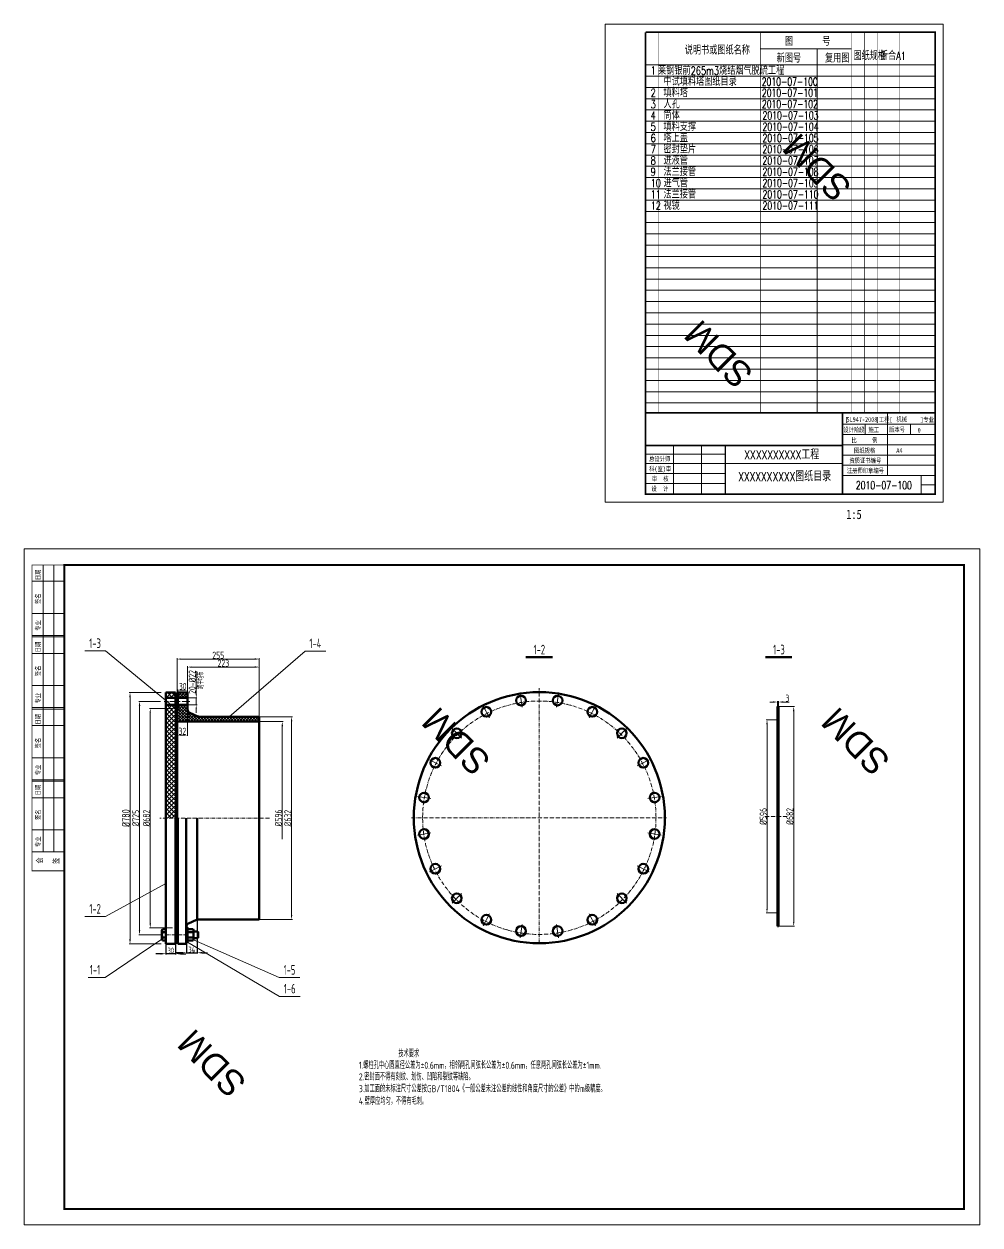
# Model space of a CAD drawing. Header units: millimetres. Extents: x -111403 to -40877, y -22 to 26358.
# Drawn here: x -58201 to -55231, y 0 to 3731 of the extents above; entities that cross this region are included whole.
import ezdxf
from ezdxf.enums import TextEntityAlignment as Align

# ---------------------------------------------------------------- set-up
doc = ezdxf.new("R2010")
doc.units = ezdxf.units.MM
doc.header["$PDMODE"] = 34
doc.header["$PDSIZE"] = -6
doc.linetypes.add('ACAD_ISO10W100', pattern=[18.7, 12, -3, 0.7, -3])
doc.layers.add('SDMDI', color=253, linetype='Continuous')
for name, color, linetype, lineweight in [('TK', 7, 'Continuous', 20), ('文字', 2, 'Continuous', 20), ('标注', 7, 'Continuous', 18), ('粗实线', 2, 'Continuous', 70), ('细实线', 7, 'Continuous', 18), ('细线', 4, 'Continuous', 13)]:
    doc.layers.add(name, color=color, linetype=linetype, lineweight=lineweight)
doc.styles.add('HGCAD', font='gbenor.shx', dxfattribs={"width": 0.75, "bigfont": 'gbcbig.shx'})
doc.styles.add('sdmdi', font='STCAIYUN.TTF', dxfattribs={"height": 16})
doc.styles.get("Standard").update_dxf_attribs({"font": 'txt.shx', "bigfont": 'hzfs.shx'})
doc.styles.add('宋体', font='SimSun.ttf', dxfattribs={"width": 0.7})
doc.dimstyles.new('HGCAD$0', dxfattribs={"dimtxt": 20, "dimasz": 16, "dimexe": 4, "dimexo": 1, "dimgap": 1, "dimtad": 1, "dimtoh": 1, "dimdec": 0, "dimdsep": 46, "dimtxsty": 'HGCAD', "dimcen": 0, "dimadec": 1, "dimazin": 0, "dimtfac": 1, "dimtdec": 0, "dimtmove": 0, "dimatfit": 1, "dimfxl": 0, "dimarcsym": 0})

# ---------------------------------------------------------------- blocks, each defined once
blk = doc.blocks.new('*D76')
at = {"layer": 'Defpoints', "color": 0, "ltscale": 50}
for p in [(-57662.7, 949.1), (-57696.2, 929.7), (-57662.7, 846)]:
    blk.add_point(p, dxfattribs=at)
at = {"layer": '标注', "color": 0, "lineweight": -2, "ltscale": 50}
for p, q in [((-57662.7, 948.1), (-57662.7, 843.5)), ((-57696.2, 928.7), (-57696.2, 843.5)), ((-57712.2, 846), (-57728.2, 846)), ((-57696.2, 846), (-57662.7, 846)), ((-57646.7, 846), (-57630.7, 846))]:
    blk.add_line(p, q, dxfattribs=at)
at = {"layer": '标注', "color": 0, "ltscale": 50}
for points in [[(-57712.2, 848.7), (-57712.2, 843.4), (-57696.2, 846)], [(-57646.7, 848.7), (-57646.7, 843.4), (-57662.7, 846)]]:
    blk.add_solid(points, dxfattribs=at)
at = {"layer": '标注', "color": 0, "ltscale": 50, "insert": (-57679.5, 856), "char_height": 18, "attachment_point": 5, "style": 'HGCAD'}
blk.add_mtext('34', dxfattribs=at)
blk = doc.blocks.new('*D77')
at = {"layer": 'Defpoints', "color": 0, "ltscale": 50}
for p in [(-57759.7, 873.7), (-57729.7, 873.7), (-57759.7, 842.9)]:
    blk.add_point(p, dxfattribs=at)
at = {"layer": '标注', "color": 0, "lineweight": -2, "ltscale": 50}
for p, q in [((-57759.7, 872.7), (-57759.7, 840.4)), ((-57729.7, 872.7), (-57729.7, 840.4)), ((-57775.7, 842.9), (-57791.7, 842.9)), ((-57729.7, 842.9), (-57759.7, 842.9)), ((-57713.7, 842.9), (-57697.7, 842.9))]:
    blk.add_line(p, q, dxfattribs=at)
at = {"layer": '标注', "color": 0, "ltscale": 50}
for points in [[(-57775.7, 845.6), (-57775.7, 840.3), (-57759.7, 842.9)], [(-57713.7, 845.6), (-57713.7, 840.3), (-57729.7, 842.9)]]:
    blk.add_solid(points, dxfattribs=at)
at = {"layer": '标注', "color": 0, "ltscale": 50, "insert": (-57744.7, 852.9), "char_height": 18, "attachment_point": 5, "style": 'HGCAD'}
blk.add_mtext('30', dxfattribs=at)

msp = doc.modelspace()

# ---------------------------------------------------------------- hatches: boundary and pattern name
at = {"layer": '细线', "ltscale": 50}
h = msp.add_hatch(dxfattribs=at)
h.set_pattern_fill('ANSI37', color=256, scale=3, style=0)
h.set_pattern_definition([(45, (-5073.075, -595.136), (-6.7351921, 6.7351921), []), (135, (-5073.075, -595.136), (-6.7351921, -6.7351921), [])])
h.paths.add_polyline_path([(-57759.7009, 1654.0813), (-57759.7009, 1637.5813), (-57729.7009, 1637.5813), (-57729.7009, 1654.0813)])
h.paths.add_polyline_path([(-57727.7009, 1605.0813), (-57729.7009, 1605.0813), (-57729.7009, 1615.5813), (-57759.7009, 1615.5813), (-57759.7009, 1264.0813), (-57727.7009, 1264.0813)])
h = msp.add_hatch(dxfattribs=at)
h.set_pattern_fill('ANSI37', color=256, scale=2, style=0)
h.set_pattern_definition([(45, (-5073.075, -595.136), (-4.49012806, 4.49012806), []), (135, (-5073.075, -595.136), (-4.49012806, -4.49012806), [])])
h.paths.add_polyline_path([(-57692.7009, 1654.0813), (-57722.7009, 1654.0813), (-57722.7009, 1637.5813), (-57692.7009, 1637.5813)])
h.paths.add_polyline_path([(-57685.5446, 1590.9241, -0.297134752), (-57692.7009, 1601.9031), (-57692.7009, 1615.5813), (-57722.7009, 1615.5813), (-57722.7009, 1605.0813), (-57724.7009, 1605.0813), (-57724.7009, 1564.0813), (-57469.7191, 1564.0813), (-57469.7191, 1579.0813), (-57656.1715, 1579.0813, -0.104248226), (-57661.0152, 1580.1023)])
h = msp.add_hatch(dxfattribs=at)
h.set_pattern_fill('ANSI37', color=256, scale=0.25, style=0)
h.set_pattern_definition([(45, (-198.9387, 0), (-0.561266008, 0.561266008), []), (135, (-198.9387, 0), (-0.561266008, -0.561266008), [])])
h.paths.add_polyline_path([(-57724.7009, 1605.0813), (-57727.7009, 1605.0813), (-57727.7009, 1564.0813), (-57724.7009, 1564.0813)])
h = msp.add_hatch(dxfattribs=at)
h.set_pattern_fill('ANSI37', color=256, scale=0.25, style=0)
h.set_pattern_definition([(45, (1669.2403, 5.4213), (-0.561266008, 0.561266008), []), (135, (1669.2403, 5.4213), (-0.561266008, -0.561266008), [])])
h.paths.add_polyline_path([(-55856.5219, 1610.5026), (-55859.5219, 1610.5026), (-55859.5219, 1569.5026), (-55856.5219, 1569.5026)])
h = msp.add_hatch(dxfattribs=at)
h.set_pattern_fill('ANSI37', color=256, scale=0.25, style=0)
h.set_pattern_definition([(315, (1669.2403, 2533.5839), (-0.561266008, -0.561266008), []), (225, (1669.2403, 2533.5839), (-0.561266008, 0.561266008), [])])
h.paths.add_polyline_path([(-55856.5219, 928.5026), (-55859.5219, 928.5026), (-55859.5219, 969.5026), (-55856.5219, 969.5026)])

# ---------------------------------------------------------------- linework, layer by layer
at = {"layer": 'TK', "color": 4}
for p, q in [((-55518.1732, 2327.8975), (-55518.1732, 2522.9774)), ((-55369.7639, 2488.1822), (-55657.7141, 2488.1822)), ((-55587.568, 2488.1822), (-55587.568, 2456.1253)), ((-55369.7639, 2456.1253), (-55657.7141, 2456.1253)), ((-56021.8111, 2394.1475), (-56269.7922, 2394.1475)), ((-56183.3917, 2270.7085), (-56183.3917, 2421.6996)), ((-56095.7771, 2270.7085), (-56095.7771, 2421.6996)), ((-55369.7639, 2424.0683), (-55657.7141, 2424.0683)), ((-55369.7639, 2392.0114), (-55657.7141, 2392.0114)), ((-56269.7922, 2365.7761), (-55657.7141, 2365.7761)), ((-55369.7639, 2359.9544), (-55657.7141, 2359.9544)), ((-56021.8111, 2334.9036), (-56269.7922, 2334.9036)), ((-55369.7639, 2327.8975), (-55657.7141, 2327.8975)), ((-55413.0471, 2270.7085), (-55413.0471, 2327.8975)), ((-56269.7922, 2304.031), (-56021.8111, 2304.031)), ((-55369.7639, 2299.5292), (-55413.0471, 2299.5292))]:
    msp.add_line(p, q, dxfattribs=at)
at = {"layer": 'TK', "color": 7}
msp.add_line((-55446.3835, 2456.1253), (-55446.3835, 2488.1822), dxfattribs=at)
at = {"layer": 'TK'}
for points in [[(-56394.7941, 2245.7082), (-55344.7941, 2245.7082), (-55344.7941, 3730.7082), (-56394.7941, 3730.7082)], [(-58200.7292, 0.4142), (-55230.7292, 0.4142), (-55230.7292, 2100.4142), (-58200.7292, 2100.4142)]]:
    msp.add_lwpolyline(points, close=True, dxfattribs=at)
at = {"layer": 'TK', "const_width": 5}
msp.add_lwpolyline([(-56269.6343, 3705.7082), (-55369.7639, 3705.7082), (-55369.7639, 2270.7085), (-56269.7922, 2270.7085), (-56269.7922, 3705.296)], dxfattribs=at)
at = {"layer": 'TK', "color": 1, "linetype": 'Continuous', "const_width": 5}
msp.add_lwpolyline([(-55369.7639, 2270.7085), (-56269.7922, 2270.7085), (-56269.7922, 2522.8739), (-55369.7639, 2522.9774), (-55369.7639, 2270.7085)], dxfattribs=at)
at = {"layer": 'TK', "color": 1, "const_width": 5}
for points in [[(-55657.7141, 2270.4946), (-55657.7141, 2522.9774)], [(-56269.7922, 2421.6996), (-55657.7141, 2421.6996)], [(-56021.9572, 2270.4946), (-56021.9572, 2421.6996)]]:
    msp.add_lwpolyline(points, dxfattribs=at)
at = {"layer": 'TK', "color": 1, "const_width": 2.5}
msp.add_lwpolyline([(-58175.7292, 2050.4142), (-58175.7292, 1100.4142), (-58075.7292, 1100.4142), (-58075.7292, 2050.4142)], close=True, dxfattribs=at)
at = {"layer": 'TK', "const_width": 6}
msp.add_lwpolyline([(-58075.7292, 50.4142), (-55280.7292, 50.4142), (-55280.7292, 2050.4142), (-58075.7292, 2050.4142)], close=True, dxfattribs=at)
at = {"layer": 'TK', "color": 4, "linetype": 'Continuous'}
for points in [[(-58141.49, 1159.4067), (-58141.49, 2050.4142)], [(-58108.5793, 1159.4067), (-58108.5793, 2050.4142)], [(-58174.3401, 2000.1661), (-58075.608, 2000.1661)], [(-58174.3401, 1900.0709), (-58075.608, 1900.0709)], [(-58174.3401, 1831.9112), (-58075.608, 1831.9112)], [(-58174.4007, 1827.1576), (-58075.6686, 1827.1576)], [(-58174.4007, 1775.9979), (-58075.6686, 1775.9979)], [(-58174.4007, 1675.9028), (-58075.6686, 1675.9028)], [(-58174.4007, 1607.743), (-58075.6686, 1607.743)], [(-58174.4007, 1602.9895), (-58075.6686, 1602.9895)], [(-58174.4007, 1551.8297), (-58075.6686, 1551.8297)], [(-58174.4007, 1451.7346), (-58075.6686, 1451.7346)], [(-58174.4007, 1383.5748), (-58075.6686, 1383.5748)], [(-58174.4007, 1378.8213), (-58075.6686, 1378.8213)], [(-58174.4007, 1327.6616), (-58075.6686, 1327.6616)], [(-58174.4007, 1227.5664), (-58075.6686, 1227.5664)], [(-58174.4007, 1159.4067), (-58075.6686, 1159.4067)]]:
    msp.add_lwpolyline(points, dxfattribs=at)
at = {"layer": '标注', "color": 4, "ltscale": 5}
for p, q in [((-57947.8521, 1783.3613), (-58012.0521, 1783.3613)), ((-57327.5113, 1783.1868), (-57263.3113, 1783.1868)), ((-57947.8512, 958.3091), (-58012.0512, 958.3091)), ((-57948.125, 769.1055), (-58001.625, 769.1055)), ((-57408.0331, 768.743), (-57343.8331, 768.743)), ((-57407.3026, 710.4736), (-57343.1026, 710.4736))]:
    msp.add_line(p, q, dxfattribs=at)
at = {"layer": '标注', "ltscale": 50}
for p, q in [((-57726.355, 1601.3332), (-57947.8521, 1783.3613)), ((-57724.7009, 1565.0813), (-57724.7009, 1760.6811)), ((-57712.7009, 1758.1811), (-57481.7191, 1758.1811)), ((-57562.9453, 1579.0813), (-57327.5113, 1783.1868)), ((-57469.7191, 1580.0813), (-57469.7191, 1760.6811)), ((-57692.7009, 1654.0813), (-57692.7009, 1735.8183)), ((-57680.7009, 1733.3183), (-57481.7191, 1733.3183)), ((-57665.6491, 1649.5813), (-57665.6491, 1720.5571)), ((-57469.7191, 1580.0813), (-57469.7191, 1735.8183)), ((-57774.6649, 1654.0813), (-57873.8638, 1654.0813)), ((-57871.3638, 1642.0813), (-57871.3638, 886.0813)), ((-57724.7009, 1653.0813), (-57724.7009, 1519.4938)), ((-57722.7009, 1655.0813), (-57722.7009, 1663.9663)), ((-57710.7009, 1661.4663), (-57704.7009, 1661.4663)), ((-57692.7009, 1655.0813), (-57692.7009, 1663.9663)), ((-57692.7009, 1653.0813), (-57692.7009, 1519.4938)), ((-57776.9042, 1626.5813), (-57844.2907, 1626.5813)), ((-57841.7907, 1614.5813), (-57841.7907, 913.5813)), ((-57739.2479, 1605.0813), (-57811.0457, 1605.0813)), ((-57692.7009, 1637.5813), (-57663.6565, 1637.5813)), ((-57692.7009, 1615.5813), (-57663.0312, 1615.5813)), ((-57665.6491, 1615.5813), (-57665.6491, 1637.5813)), ((-55871.5219, 1624.7626), (-55883.5219, 1624.7626)), ((-55859.5219, 1611.5026), (-55859.5219, 1627.2626)), ((-55859.5219, 1624.7626), (-55856.5219, 1624.7626)), ((-55856.5219, 1611.5026), (-55856.5219, 1627.2626)), ((-55854.5219, 1610.5026), (-55806.9566, 1610.5026)), ((-55844.5219, 1624.7626), (-55823.2527, 1624.7626)), ((-57808.5457, 935.0813), (-57808.5457, 1593.0813)), ((-57665.6491, 1603.5813), (-57665.6491, 1591.5813)), ((-57468.7191, 1579.0813), (-57366.92, 1579.0813)), ((-57369.42, 1567.0813), (-57369.42, 961.0813)), ((-55860.5219, 1569.5026), (-55894.9084, 1569.5026)), ((-55809.4566, 1598.5026), (-55809.4566, 940.5026)), ((-57468.7191, 1564.0813), (-57395.8571, 1564.0813)), ((-57398.3571, 1552.0813), (-57398.3571, 1198.6642)), ((-55892.4084, 1557.5026), (-55892.4084, 981.5026)), ((-57704.7009, 1521.9938), (-57712.7009, 1521.9938)), ((-57759.7009, 1060.9289), (-57947.8512, 958.3091)), ((-57468.7191, 949.0813), (-57366.92, 949.0813)), ((-55860.5219, 969.5026), (-55894.9084, 969.5026)), ((-57776.9042, 901.5813), (-57844.2907, 901.5813)), ((-57739.2479, 923.0813), (-57811.0457, 923.0813)), ((-55855.5219, 928.5026), (-55806.9566, 928.5026)), ((-57772.2009, 888.5909), (-57948.125, 769.1055)), ((-57774.6649, 874.0813), (-57873.8638, 874.0813)), ((-57692.7336, 879.3646), (-57407.3026, 710.4736)), ((-57674.3832, 885.6058), (-57408.0331, 768.743))]:
    msp.add_line(p, q, dxfattribs=at)
at = {"layer": '标注', "color": 1, "linetype": 'ACAD_ISO10W100', "ltscale": 50}
for p, q in [((-56659.7489, 1650.1872), (-56653.1787, 1608.7043)), ((-56539.7637, 1650.1872), (-56546.334, 1608.7043)), ((-56773.8617, 1613.1097), (-56754.7941, 1575.6874)), ((-56425.651, 1613.1097), (-56444.7186, 1575.6874)), ((-56870.9318, 1542.5841), (-56841.2333, 1512.8857)), ((-56328.5809, 1542.5841), (-56358.2794, 1512.8857)), ((-56941.4573, 1445.5141), (-56904.0351, 1426.4465)), ((-56258.0553, 1445.5141), (-56295.4776, 1426.4465)), ((-56978.5348, 1331.4013), (-56937.0519, 1324.8311)), ((-56220.9778, 1331.4013), (-56262.4608, 1324.8311)), ((-56978.5348, 1211.4161), (-56937.0519, 1217.9863)), ((-56220.9778, 1211.4161), (-56262.4608, 1217.9863)), ((-56941.4573, 1097.3033), (-56904.0351, 1116.3709)), ((-56258.0553, 1097.3033), (-56295.4776, 1116.3709)), ((-56870.9318, 1000.2332), (-56841.2333, 1029.9317)), ((-56328.5809, 1000.2332), (-56358.2794, 1029.9317)), ((-56773.8617, 929.7077), (-56754.7941, 967.13)), ((-56659.7489, 892.6302), (-56653.1787, 934.1131)), ((-56539.7637, 892.6302), (-56546.334, 934.1131)), ((-56425.651, 929.7077), (-56444.7186, 967.13))]:
    msp.add_line(p, q, dxfattribs=at)
at = {"layer": '标注', "color": 1, "linetype": 'ACAD_ISO10W100'}
for p, q in [((-56599.7563, 875.4087), (-56599.7563, 1667.4087)), ((-57765.385, 1626.5813), (-57685.809, 1626.5813)), ((-55829.9104, 1269.5026), (-55899.3257, 1269.5026)), ((-57438.3523, 1264.0813), (-57778.9544, 1264.0813)), ((-56996.9877, 1265.4087), (-56204.9877, 1265.4087)), ((-57760.7009, 901.5813), (-57724.7009, 901.5813)), ((-57691.7009, 901.5813), (-57727.7009, 901.5813))]:
    msp.add_line(p, q, dxfattribs=at)
msp.add_circle((-56599.7563, 1265.4087), 362.5, dxfattribs=at)
at = {"layer": '标注', "ltscale": 50}
for points in [[(-57712.7009, 1760.1811), (-57712.7009, 1756.1811), (-57724.7009, 1758.1811)], [(-57484.1191, 1760.5811), (-57484.1191, 1755.7811), (-57469.7191, 1758.1811)], [(-57481.7191, 1760.1811), (-57481.7191, 1756.1811), (-57469.7191, 1758.1811)], [(-57680.7009, 1735.3183), (-57680.7009, 1731.3183), (-57692.7009, 1733.3183)], [(-57484.1191, 1735.7183), (-57484.1191, 1730.9183), (-57469.7191, 1733.3183)], [(-57481.7191, 1735.3183), (-57481.7191, 1731.3183), (-57469.7191, 1733.3183)], [(-57873.7638, 1639.6813), (-57868.9638, 1639.6813), (-57871.3638, 1654.0813)], [(-57710.7009, 1663.4663), (-57710.7009, 1659.4663), (-57722.7009, 1661.4663)], [(-57704.7009, 1663.4663), (-57704.7009, 1659.4663), (-57692.7009, 1661.4663)], [(-57667.6491, 1649.5813), (-57663.6491, 1649.5813), (-57665.6491, 1637.5813)], [(-57844.1907, 1612.1813), (-57839.3907, 1612.1813), (-57841.7907, 1626.5813)], [(-57810.5457, 1593.0813), (-57806.5457, 1593.0813), (-57808.5457, 1605.0813)], [(-57667.6491, 1603.5813), (-57663.6491, 1603.5813), (-57665.6491, 1615.5813)], [(-55873.9219, 1627.1626), (-55873.9219, 1622.3626), (-55859.5219, 1624.7626)], [(-55871.5219, 1626.7626), (-55871.5219, 1622.7626), (-55859.5219, 1624.7626)], [(-55842.1219, 1622.3626), (-55842.1219, 1627.1626), (-55856.5219, 1624.7626)], [(-55844.5219, 1626.7626), (-55844.5219, 1622.7626), (-55856.5219, 1624.7626)], [(-55811.8566, 1596.1026), (-55807.0566, 1596.1026), (-55809.4566, 1610.5026)], [(-55811.4566, 1598.5026), (-55807.4566, 1598.5026), (-55809.4566, 1610.5026)], [(-57371.82, 1564.6813), (-57367.02, 1564.6813), (-57369.42, 1579.0813)], [(-57371.42, 1567.0813), (-57367.42, 1567.0813), (-57369.42, 1579.0813)], [(-55894.8084, 1555.1026), (-55890.0084, 1555.1026), (-55892.4084, 1569.5026)], [(-55894.4084, 1557.5026), (-55890.4084, 1557.5026), (-55892.4084, 1569.5026)], [(-57400.7571, 1549.6813), (-57395.9571, 1549.6813), (-57398.3571, 1564.0813)], [(-57400.3571, 1552.0813), (-57396.3571, 1552.0813), (-57398.3571, 1564.0813)], [(-57712.7009, 1523.9938), (-57712.7009, 1519.9938), (-57724.7009, 1521.9938)], [(-57704.7009, 1523.9938), (-57704.7009, 1519.9938), (-57692.7009, 1521.9938)], [(-55894.4084, 981.5026), (-55890.4084, 981.5026), (-55892.4084, 969.5026)], [(-57806.1457, 937.4813), (-57810.9457, 937.4813), (-57808.5457, 923.0813)], [(-57810.5457, 935.0813), (-57806.5457, 935.0813), (-57808.5457, 923.0813)], [(-57810.5457, 935.0813), (-57806.5457, 935.0813), (-57808.5457, 923.0813)], [(-57367.02, 963.4813), (-57371.82, 963.4813), (-57369.42, 949.0813)], [(-57371.42, 961.0813), (-57367.42, 961.0813), (-57369.42, 949.0813)], [(-57371.42, 961.0813), (-57367.42, 961.0813), (-57369.42, 949.0813)], [(-55811.4566, 940.5026), (-55807.4566, 940.5026), (-55809.4566, 928.5026)], [(-57839.3907, 915.9813), (-57844.1907, 915.9813), (-57841.7907, 901.5813)], [(-57843.7907, 913.5813), (-57839.7907, 913.5813), (-57841.7907, 901.5813)], [(-57868.9638, 888.4813), (-57873.7638, 888.4813), (-57871.3638, 874.0813)], [(-57873.3638, 886.0813), (-57869.3638, 886.0813), (-57871.3638, 874.0813)], [(-57745.3009, 845.3319), (-57745.3009, 840.5319), (-57759.7009, 842.9319)], [(-57744.1009, 845.3319), (-57744.1009, 840.5319), (-57729.7009, 842.9319)], [(-57681.8072, 848.4407), (-57681.8072, 843.6407), (-57696.2072, 846.0407)], [(-57677.1009, 848.4407), (-57677.1009, 843.6407), (-57662.7009, 846.0407)]]:
    msp.add_solid(points, dxfattribs=at)
at = {"layer": '粗实线'}
for p, q in [((-56641.3658, 1764.1715), (-56559.2926, 1764.1715)), ((-55896.9328, 1764.1715), (-55814.8595, 1764.1715)), ((-57759.7009, 1654.0813), (-57729.7009, 1654.0813)), ((-57759.7009, 1654.0813), (-57759.7009, 874.0813)), ((-57729.7009, 1654.0813), (-57729.7009, 1605.0813)), ((-57692.7009, 1654.0813), (-57722.7009, 1654.0813)), ((-57722.7009, 1654.0813), (-57722.7009, 1605.0813)), ((-57692.7009, 1654.0813), (-57692.7009, 1601.9031)), ((-57759.7009, 1637.5813), (-57729.7009, 1637.5813)), ((-57759.7009, 1615.5813), (-57729.7009, 1615.5813)), ((-57729.7009, 1605.0813), (-57727.7009, 1605.0813)), ((-57727.7009, 1605.0813), (-57727.7009, 923.0813)), ((-57724.7009, 1605.0813), (-57727.7009, 1605.0813)), ((-57727.7009, 1605.0813), (-57727.7009, 923.0813)), ((-57722.7009, 1605.0813), (-57724.7009, 1605.0813)), ((-57724.7009, 1605.0813), (-57724.7009, 923.0813)), ((-57722.7009, 1637.5813), (-57692.7009, 1637.5813)), ((-57722.7009, 1615.5813), (-57692.7009, 1615.5813)), ((-55856.5219, 1610.5026), (-55859.5219, 1610.5026)), ((-55859.5219, 928.5026), (-55859.5219, 1610.5026)), ((-55856.5219, 928.5026), (-55856.5219, 1610.5026)), ((-57661.0152, 1580.1023), (-57685.5446, 1590.9241)), ((-57640.7009, 1579.0813), (-57656.1715, 1579.0813)), ((-57656.1715, 1579.0813), (-57469.7191, 1579.0813)), ((-57469.7191, 1579.0813), (-57469.7191, 949.0813)), ((-55856.5219, 1569.5026), (-55859.5219, 1569.5026)), ((-57724.7009, 1564.0813), (-57727.7009, 1564.0813)), ((-57724.7009, 1564.0813), (-57469.7191, 1564.0813)), ((-57729.7009, 1264.0813), (-57729.7009, 874.0813)), ((-57722.7009, 1264.0813), (-57722.7009, 874.0813)), ((-57696.7009, 1264.0813), (-57696.7009, 874.0813)), ((-57662.7009, 1264.0813), (-57662.7009, 949.0813)), ((-57665.0152, 948.0603), (-57689.5446, 937.2385)), ((-57469.7191, 949.0813), (-57662.7009, 949.0813)), ((-55856.5219, 969.5026), (-55859.5219, 969.5026)), ((-57772.2009, 914.5717), (-57772.2009, 888.5909)), ((-57759.7009, 918.9018), (-57770.9183, 918.9018)), ((-57759.7009, 910.2416), (-57770.9183, 910.2416)), ((-57759.7009, 918.9018), (-57759.7009, 884.2608)), ((-57727.7009, 923.0813), (-57729.7009, 923.0813)), ((-57724.7009, 923.0813), (-57727.7009, 923.0813)), ((-57724.7009, 923.0813), (-57722.7009, 923.0813)), ((-57692.7962, 888.6041), (-57692.7962, 914.5848)), ((-57691.5135, 918.9149), (-57675.0788, 918.9149)), ((-57691.5135, 910.2547), (-57675.0788, 910.2547)), ((-57673.7962, 888.6041), (-57673.7962, 914.5848)), ((-57673.7962, 911.5813), (-57661.0539, 911.5813)), ((-57661.0539, 911.5813), (-57659.7009, 910.2283)), ((-57661.0539, 911.5813), (-57661.0539, 891.5813)), ((-57659.7009, 910.2283), (-57659.7009, 892.9343)), ((-55856.5219, 928.5026), (-55859.5219, 928.5026)), ((-55856.5219, 928.5026), (-55859.5219, 928.5026)), ((-57759.7009, 892.9211), (-57770.9183, 892.9211)), ((-57759.7009, 884.2608), (-57770.9183, 884.2608)), ((-57759.7009, 874.0813), (-57729.7009, 874.0813)), ((-57696.7009, 874.0813), (-57722.7009, 874.0813)), ((-57691.5135, 892.9342), (-57675.0788, 892.9342)), ((-57691.5135, 884.2739), (-57675.0788, 884.2739)), ((-57673.7962, 891.5813), (-57661.0539, 891.5813)), ((-57661.0539, 891.5813), (-57659.7009, 892.9343))]:
    msp.add_line(p, q, dxfattribs=at)
msp.add_lwpolyline([(-57692.7336, 879.3646), (-57696.6972, 879.3646), (-57696.6972, 923.5567), (-57692.7336, 923.5567)], close=True, dxfattribs=at)
for centre, radius in [((-56599.7563, 1265.4087), 390), ((-56656.4638, 1629.4457), 15), ((-56543.0488, 1629.4457), 15), ((-56764.3279, 1594.3986), 15), ((-56435.1848, 1594.3986), 15), ((-56856.0825, 1527.7349), 15), ((-56343.4301, 1527.7349), 15), ((-56922.7462, 1435.9803), 15), ((-56276.7665, 1435.9803), 15), ((-56957.7933, 1328.1162), 15), ((-56241.7193, 1328.1162), 15), ((-56957.7933, 1214.7012), 15), ((-56241.7193, 1214.7012), 15), ((-56922.7462, 1106.8371), 15), ((-56276.7665, 1106.8371), 15), ((-56856.0825, 1015.0825), 15), ((-56343.4301, 1015.0825), 15), ((-56764.3279, 948.4188), 15), ((-56435.1848, 948.4188), 15), ((-56656.4638, 913.3717), 15), ((-56543.0488, 913.3717), 15)]:
    msp.add_circle(centre, radius, dxfattribs=at)
for centre, radius, start, end in [((-57680.7009, 1601.9031), 12, 180, 246.1940565), ((-57656.1715, 1591.0813), 12, 246.1940565, 270), ((-57684.7009, 926.2595), 12, 113.8059435, 180), ((-57660.1715, 937.0813), 12, 90, 113.8059435), ((-57764.2505, 914.5717), 7.9504, 146.9999747, 213.0000253), ((-57742.3231, 901.5813), 29.8778, 163.1506908, 196.8493092), ((-57684.8457, 914.5848), 7.9504, 146.9999747, 213.0000253), ((-57662.9184, 901.5944), 29.8778, 163.1506908, 196.8493092), ((-57681.7466, 914.5848), 7.9504, 326.9999747, 33.0000253), ((-57703.674, 901.5944), 29.8778, 343.1506908, 16.8493092), ((-57764.2505, 888.5909), 7.9504, 146.9999747, 213.0000253), ((-57684.8457, 888.6041), 7.9504, 146.9999747, 213.0000253), ((-57681.7466, 888.6041), 7.9504, 326.9999747, 33.0000253)]:
    msp.add_arc(centre, radius, start, end, dxfattribs=at)
at = {"layer": '细实线'}
for p, q in [((-55629.7941, 3653.7082), (-55912.952, 3653.7082)), ((-55736.4544, 3653.7082), (-55736.4544, 2523.069)), ((-55369.7639, 3603.7082), (-56269.7941, 3603.7082)), ((-55369.7639, 3568.7082), (-56269.7941, 3568.7082)), ((-55369.7639, 3533.7082), (-56269.7941, 3533.7082)), ((-55369.7639, 3498.7082), (-56269.7941, 3498.7082)), ((-55369.7639, 3463.7082), (-56269.7941, 3463.7082)), ((-55369.7639, 3428.7082), (-56269.7941, 3428.7082)), ((-55369.7639, 3393.7082), (-56269.7941, 3393.7082)), ((-55369.7639, 3358.7082), (-56269.7941, 3358.7082)), ((-55369.7639, 3323.7082), (-56269.7941, 3323.7082)), ((-55369.7639, 3288.7082), (-56269.7941, 3288.7082)), ((-55369.7639, 3253.7082), (-56269.7941, 3253.7082)), ((-55369.7639, 3218.7082), (-56269.7941, 3218.7082)), ((-55369.7639, 3183.7082), (-56269.7941, 3183.7082)), ((-55369.7639, 3148.7082), (-56269.7941, 3148.7082)), ((-55369.7639, 3113.7082), (-56269.7941, 3113.7082)), ((-55369.7639, 3078.7082), (-56269.7941, 3078.7082)), ((-55369.7639, 3043.7082), (-56269.7941, 3043.7082)), ((-55369.7639, 3008.7082), (-56269.7941, 3008.7082)), ((-55369.7639, 2973.7082), (-56269.7941, 2973.7082)), ((-55369.7639, 2938.7082), (-56269.7941, 2938.7082)), ((-55369.7639, 2903.7082), (-56269.7941, 2903.7082)), ((-55369.7639, 2868.7082), (-56269.7941, 2868.7082)), ((-55369.7639, 2833.7082), (-56269.7941, 2833.7082)), ((-55369.7639, 2798.7082), (-56269.7941, 2798.7082)), ((-55369.7639, 2763.7082), (-56269.7941, 2763.7082)), ((-55369.7639, 2728.7082), (-56269.7941, 2728.7082)), ((-55369.7639, 2693.7082), (-56269.7941, 2693.7082)), ((-55369.7639, 2658.7082), (-56269.7941, 2658.7082)), ((-55369.7639, 2623.7082), (-56269.7941, 2623.7082)), ((-55369.7639, 2588.7082), (-56269.7941, 2588.7082)), ((-55369.7639, 2553.7082), (-56269.7941, 2553.7082))]:
    msp.add_line(p, q, dxfattribs=at)
at = {"layer": '细实线', "const_width": 1.5}
for points in [[(-56229.7941, 3705.7082), (-56229.7928, 2522.8785)], [(-55912.952, 3705.7082), (-55912.9507, 2522.8785)], [(-55629.9678, 3705.7082), (-55629.9665, 2522.8785)], [(-55589.9678, 3705.7082), (-55589.9665, 2522.8785)], [(-55549.9678, 3705.7082), (-55549.9665, 2522.8785)], [(-55479.9678, 3705.7082), (-55479.9665, 2522.8785)]]:
    msp.add_lwpolyline(points, dxfattribs=at)
at = {"layer": '细线'}
for p, q in [((-57673.7962, 910.2283), (-57659.7009, 910.2283)), ((-57673.7962, 892.9343), (-57659.7009, 892.9343))]:
    msp.add_line(p, q, dxfattribs=at)

# ---------------------------------------------------------------- texts
at = {"layer": 'SDMDI', "style": 'sdmdi'}
for p in [(-55624.7974, 3228.8508), (-55930.6129, 2648.8951), (-56745.9789, 1446.1941), (-55504.8681, 1446.1941), (-57504.8681, 446.1941)]:
    msp.add_text('SDM', height=80, rotation=135, dxfattribs=at).set_placement(p)
at = {"layer": 'TK', "color": 4, "style": '宋体', "width": 0.8}
for s, height, p in [('[         ]工程', 14.684612, (-55650.1241, 2494.5441)), ('SL947-2008', 14.68461, (-55645.4684, 2494.9773)), ('[         ]专业', 14.684612, (-55512.0651, 2494.5441)), ('机械', 14.68461, (-55490.3788, 2495.6091)), ('设计阶段', 14.68461, (-55655.356, 2463.051)), ('施工', 14.68461, (-55577.0921, 2462.9036)), ('版本号', 14.68461, (-55512.9592, 2463.6943)), ('0', 14.6846, (-55424.4761, 2461.7802)), ('比     例', 14.68461, (-55630.2145, 2430.5465)), ('总设计师', 14.68461, (-56258.5084, 2372.4932)), ('图纸规格', 14.68461, (-55621.9939, 2398.6273)), ('A4', 14.68461, (-55490.6735, 2398.4896)), ('科(室)审', 14.68461, (-56258.5084, 2341.6206)), ('注册师印章编号', 14.68461, (-55644.2935, 2336.1879)), ('资质证书编号', 14.68461, (-55636.3073, 2367.6423)), ('审  核', 14.68461, (-56250.5192, 2310.7078)), ('设  计', 14.68461, (-56251.2766, 2279.8797)), ('1:5', 29.36922, (-55646.1411, 2193.0981))]:
    msp.add_text(s, height=height, dxfattribs=at).set_placement(p)
for s, height, p in [('日期', 14.68461, (-58149.9216, 2003.2777)), ('签名', 14.68461, (-58149.9216, 1929.296)), ('专业', 14.68461, (-58149.9216, 1846.1227)), ('日期', 14.68461, (-58149.9822, 1779.1095)), ('签名', 14.68461, (-58149.9822, 1705.1278)), ('专业', 14.68461, (-58149.9822, 1620.3057)), ('日期', 14.68461, (-58149.9822, 1554.9414)), ('签名', 14.68461, (-58149.9822, 1480.9597)), ('专业', 14.68461, (-58149.9822, 1397.4169)), ('日期', 14.68461, (-58149.9822, 1335.1478)), ('签名', 14.68461, (-58149.6626, 1258.4436)), ('专业', 14.68461, (-58149.9822, 1174.1366)), ('会', 17.6215, (-58143.5603, 1122.6727)), ('签', 17.6215, (-58092.3069, 1121.7727))]:
    msp.add_text(s, height=height, rotation=90, dxfattribs=at).set_placement(p)
at = {"layer": '文字'}
for s, height, width, p in [('说明书或图纸名称', 25, 0.75, (-56147.9314, 3636.2955)), ('图     号', 25, 0.75, (-55836.765, 3663.5191)), ('新图号', 25, 0.75, (-55862.3309, 3611.4143)), ('复用图', 25, 0.75, (-55712.238, 3611.4143)), ('图纸规格', 25, 0.75, (-55623.7106, 3619.1595)), ('折合A1', 25, 0.75, (-55542.0309, 3619.1595)), ('1', 25, 0.75, (-56254.0451, 3574.1201)), ('莱钢银前265m3烧结烟气脱硫工程', 25, 0.75, (-56230.9118, 3573.323)), ('中试填料塔图纸目录', 25, 0.75, (-56214.0468, 3539.1201)), ('2010-07-100', 25, 0.7, (-55908.8407, 3539.1201)), ('2', 25, 0.75, (-56254.0451, 3504.1201)), ('填料塔 ', 25, 0.75, (-56214.0468, 3504.1201)), ('2010-07-101 ', 25, 0.7, (-55908.3553, 3504.6288)), ('3', 25, 0.75, (-56254.0451, 3469.1201)), ('人孔', 25, 0.75, (-56214.0468, 3469.1201)), ('2010-07-102', 25, 0.7, (-55908.3553, 3469.6288)), ('4', 25, 0.75, (-56254.0451, 3434.1201)), ('筒体', 25, 0.75, (-56214.0468, 3434.1201)), ('2010-07-103', 25, 0.7, (-55906.4567, 3434.1201)), ('5', 25, 0.75, (-56254.0449, 3399.1201)), ('填料支撑  ', 25, 0.75, (-56214.0466, 3399.1201)), ('2010-07-104', 25, 0.7, (-55906.4566, 3399.1201)), ('6', 25, 0.75, (-56254.0449, 3364.1201)), ('塔上盖', 25, 0.75, (-56214.0466, 3364.1201)), ('2010-07-105', 25, 0.7, (-55906.4565, 3364.1201)), ('7', 25, 0.75, (-56254.0451, 3329.1201)), ('密封垫片 ', 25, 0.75, (-56214.0468, 3329.1201)), ('进液管', 25, 0.75, (-56214.0465, 3294.1201)), ('2010-07-106', 25, 0.7, (-55906.4567, 3329.1201)), ('9', 25, 0.75, (-56254.0451, 3259.1201)), ('8', 25, 0.75, (-56254.0448, 3294.1201)), ('法兰接管', 25, 0.75, (-56214.0468, 3259.1201)), ('2010-07-108', 25, 0.7, (-55906.4567, 3259.1201)), ('2010-07-107', 25, 0.7, (-55906.4565, 3294.1201)), ('10', 25, 0.75, (-56254.0451, 3224.1201)), ('进气管 ', 25, 0.75, (-56214.0468, 3224.1201)), ('2010-07-109', 25, 0.7, (-55906.4567, 3224.1201)), ('11', 25, 0.75, (-56254.0451, 3189.1201)), ('法兰接管', 25, 0.75, (-56214.0468, 3189.1201)), ('2010-07-110', 25, 0.7, (-55906.4567, 3189.1201)), ('12', 25, 0.75, (-56254.0451, 3154.1201)), ('视镜 ', 25, 0.75, (-56214.0468, 3154.1201)), ('2010-07-111', 25, 0.7, (-55906.4567, 3154.1201)), ('XXXXXXXXXX工程', 27.5, 0.75, (-55962.4732, 2378.7613, -12.3997)), ('XXXXXXXXXX图纸目录', 27.5, 0.75, (-55981.4133, 2311.1397, -12.3997)), ('2010-07-100', 25, 0.7, (-55616.4544, 2285.4443))]:
    msp.add_text(s, height=height, dxfattribs=dict(at, width=width)).set_placement(p)
at = {"layer": '标注', "color": 3, "ltscale": 50, "style": 'HGCAD', "width": 0.75}
for s, p in [('1-3', (-57979.9521, 1807.3613)), ('1-4', (-57295.4113, 1807.1868)), ('1-2', (-56599.7201, 1787.6878)), ('1-3', (-55855.2871, 1787.6878)), ('1-2', (-57979.9512, 982.3091)), ('1-1', (-57980.225, 793.1055)), ('1-5', (-57375.9331, 792.743)), ('1-6', (-57375.2026, 734.4736))]:
    msp.add_text(s, height=30, dxfattribs=at).set_placement(p, align=Align.MIDDLE)
at = {"layer": '标注', "style": 'HGCAD', "width": 0.75}
for s, p in [('           技术要求', (-57158.6011, 521.6994)), ('1.螺柱孔中心圆直径公差为±0.6mm，相邻两孔间弦长公差为±0.6mm，任意两孔间弦长公差为±1mm.', (-57160.4703, 485.6994)), ('2.密封面不得有刻纹、划伤、凹陷和裂纹等缺陷。', (-57160.4703, 449.6994)), ('3.加工面的未标注尺寸公差按GB/T1804《一般公差未注公差的线性和角度尺寸的公差》中的m级精度。', (-57160.4703, 412.8686)), ('4.壁厚应均匀，不得有毛刺。', (-57160.4703, 374.4728))]:
    msp.add_text(s, height=21.6, dxfattribs=at).set_placement(p)
at = {"layer": '标注', "ltscale": 50, "char_height": 21.6, "attachment_point": 5, "style": 'HGCAD'}
for s, insert in [('255', (-57597.21, 1770.1811)), ('223', (-57581.21, 1745.3183)), ('30', (-57707.7009, 1673.4663)), ('3', (-55828.8145, 1636.7626)), ('32', (-57708.7009, 1533.9938))]:
    msp.add_mtext(s, dxfattribs=dict(at, insert=insert))
at = {"layer": '标注', "ltscale": 50, "attachment_point": 5, "rotation": 90, "style": 'HGCAD'}
for s, insert, char_height in [('20-%%C22', (-57678.2859, 1687.0572), 21.6), ('跨中均布', (-57651.9109, 1692.4371), 18), ('{\\H1.333x;%%C780}', (-57884.3608, 1264.0813), 18), ('%%C725', (-57853.7907, 1264.0813), 21.6), ('%%C682', (-57820.5457, 1264.0813), 21.6), ('%%C596', (-57410.3571, 1264.6614), 21.6), ('%%c632', (-57381.42, 1264.0813), 21.6), ('%%C596', (-55904.4084, 1269.5026), 21.6), ('%%C682', (-55821.4566, 1269.5026), 21.6)]:
    msp.add_mtext(s, dxfattribs=dict(at, insert=insert, char_height=char_height))

# ---------------------------------------------------------------- dimensions: what is measured, and where the dimension line sits
at = {"layer": '标注', "ltscale": 50}
for base, p1, p2, picture, middle in [((-57662.7009, 846.0407), (-57696.2072, 929.6661), (-57662.7009, 949.0813), '*D76', (-57679.4541, 856.0407)), ((-57759.7009, 842.9319), (-57729.7009, 873.6573), (-57759.7009, 873.6573), '*D77', (-57744.7009, 852.9319))]:
    dim = msp.add_linear_dim(base=base, p1=p1, p2=p2, dimstyle='HGCAD$0', override={"dimtxt": 18, "dimexe": 2.5}, dxfattribs=at)
    dim.commit()
    dim.dimension.update_dxf_attribs({"geometry": picture, "text_midpoint": middle})

doc.saveas('drawing.dxf')
